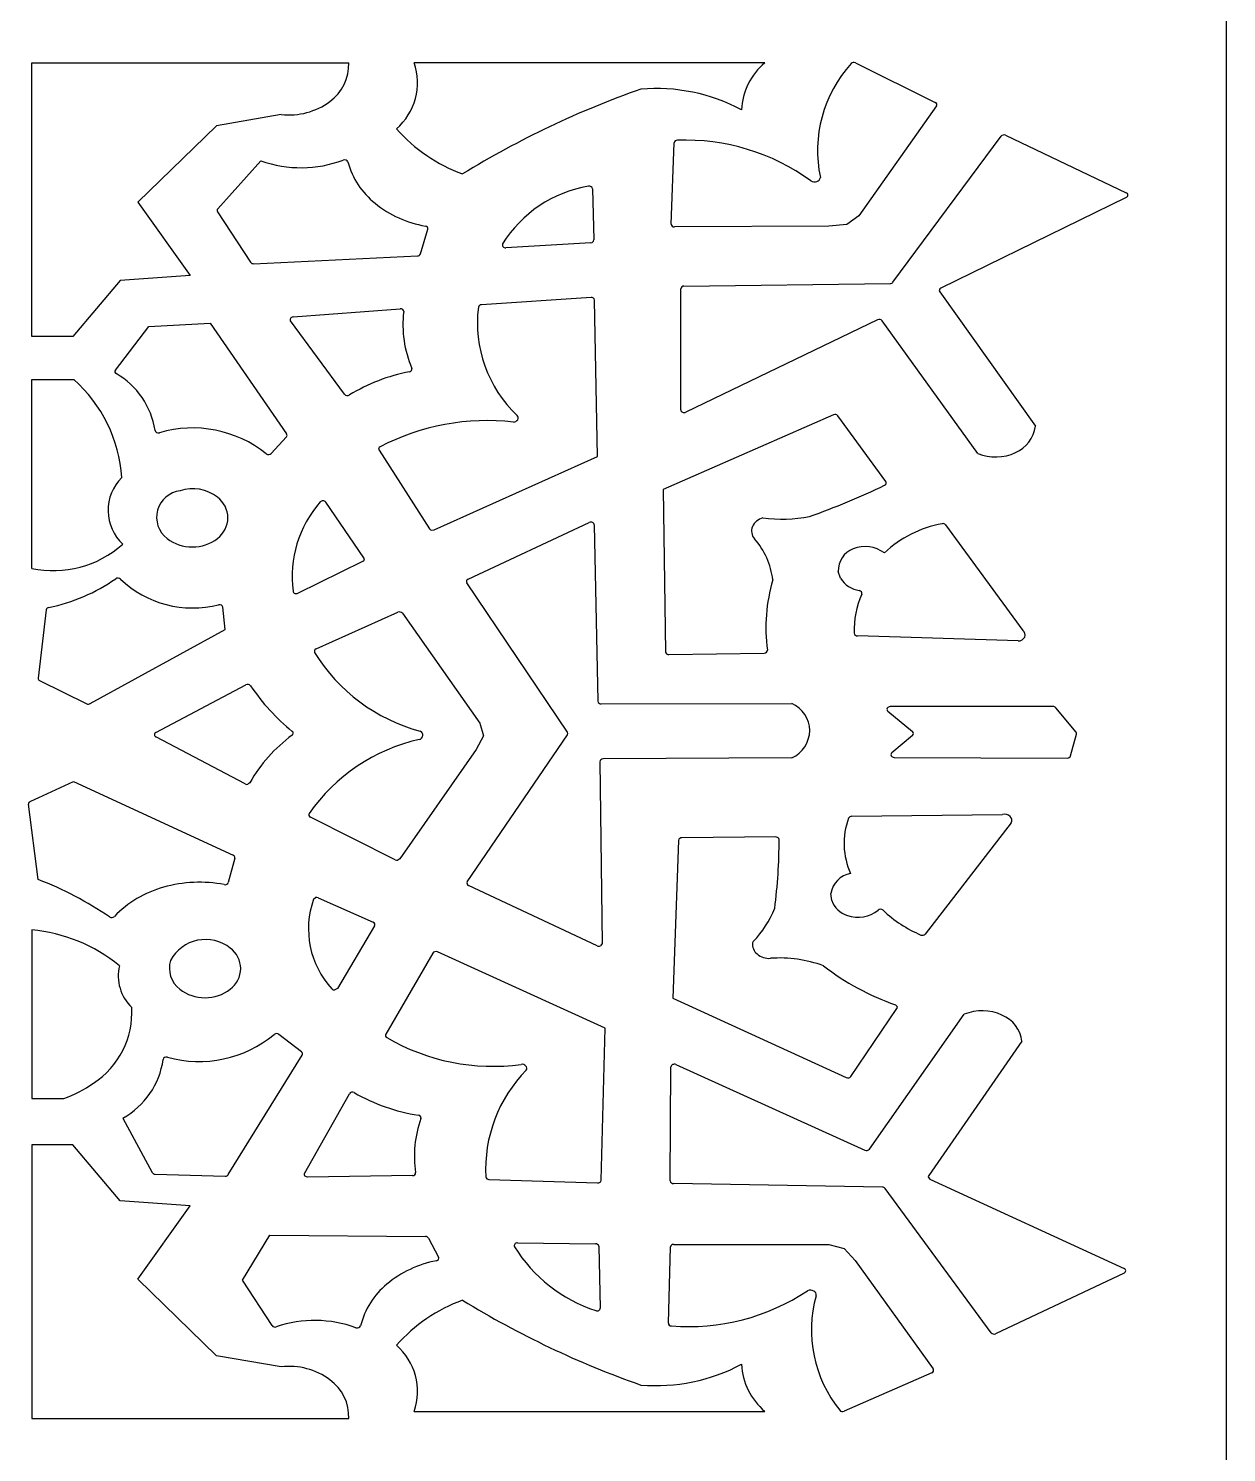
# Model space of a CAD drawing. Extents: x 0 to 1000, y 0 to 1000.
# Drawn here: x 858.7 to 1000, y 509.8 to 677.8 of the extents above; entities that cross this region are included whole.
import ezdxf

# ---------------------------------------------------------------- set-up
doc = ezdxf.new("R2010")
doc.units = 0
doc.layers.add('WHITE', color=7, linetype='CONTINUOUS')

msp = doc.modelspace()

# ---------------------------------------------------------------- linework, layer by layer
at = {"layer": 'WHITE', "linetype": 'Continuous'}
for p, q in [((1000, 0), (1000, 1000)), ((859.1211, 641.424), (859.1211, 673.7211)), ((859.1211, 673.7211), (896.4949, 673.7211)), ((945.5472, 673.7211), (904.2218, 673.7211)), ((956.2497, 673.7211), (965.6621, 669.0519)), ((888.5469, 667.619), (880.8933, 666.2972)), ((965.7963, 668.6234), (956.6321, 655.6833)), ((880.8933, 666.2972), (871.6208, 657.2852)), ((934.5245, 654.6786), (934.8719, 664.2671)), ((960.6641, 647.8407), (973.4144, 665.0549)), ((973.9411, 665.1644), (988.1691, 658.3895)), ((886.1418, 662.1487), (881.0503, 656.4776)), ((925.2494, 658.8615), (925.411, 652.8206)), ((871.6208, 657.2852), (877.8025, 648.6336)), ((988.1734, 657.8453), (966.3138, 647.1295)), ((881.0211, 656.1418), (884.9186, 650.1854)), ((956.6321, 655.6833), (955.2417, 654.6377)), ((904.9548, 651.1672), (905.8223, 654.0735)), ((953.1021, 654.4518), (934.9142, 654.3531)), ((955.2417, 654.6377), (953.1021, 654.4518)), ((925.0518, 652.4982), (915.0236, 651.901)), ((885.2826, 650.0187), (904.6008, 650.9264)), ((877.8025, 648.6336), (869.5601, 648.0327)), ((869.5601, 648.0327), (863.9672, 641.424)), ((935.6583, 632.7626), (935.6387, 647.0566)), ((936.0199, 647.373), (960.3389, 647.6882)), ((925.0648, 646.042), (912.1329, 645.1694)), ((925.822, 627.2541), (925.484, 645.7316)), ((966.1781, 646.6996), (977.4628, 630.8378)), ((889.9295, 643.7399), (902.5527, 644.7049)), ((868.9798, 637.4638), (872.9162, 642.6248)), ((872.9162, 642.6248), (880.1472, 642.9865)), ((880.1472, 642.9865), (889.1703, 629.9303)), ((896.0144, 634.6182), (889.634, 643.2619)), ((958.8644, 643.4088), (936.2429, 632.4907)), ((970.6743, 627.6136), (959.3956, 643.2967)), ((863.9672, 641.424), (859.1211, 641.424)), ((859.1211, 614.067), (859.1211, 636.3572)), ((859.1211, 636.3572), (864.079, 636.3572)), ((953.6583, 632.1999), (933.5763, 623.3882)), ((959.8222, 624.3058), (954.1749, 632.0827)), ((889.1436, 629.5861), (887.3564, 627.6253)), ((900.066, 628.0123), (906.0251, 618.7404)), ((906.5545, 618.6103), (925.822, 627.2541)), ((933.5763, 623.3882), (933.8562, 604.2246)), ((898.2935, 615.3345), (893.7945, 621.8851)), ((906.2562, 618.5847), (906.5545, 618.6103)), ((910.561, 612.8033), (924.8619, 619.4753)), ((925.4413, 619.2061), (925.8786, 598.3931)), ((966.8832, 619.1936), (975.9849, 606.7329)), ((890.511, 611.1388), (898.1559, 614.9093)), ((954.493153, 612.922722), (954.2251, 613.7049)), ((922.2993, 594.7544), (910.4138, 612.3761)), ((860.8382, 609.1901), (859.8592, 601.1311)), ((881.9308, 606.8758), (881.6432, 609.5041)), ((892.6382, 604.5734), (902.2976, 608.8936)), ((902.8194, 608.7743), (911.9641, 595.825)), ((866.0245, 598.1152), (881.9308, 606.8758)), ((975.4469, 605.5089), (956.4811, 606.1103)), ((934.2501, 603.9121), (945.4917, 604.073)), ((860.0456, 600.8286), (865.6087, 598.1062)), ((873.7572, 594.7248), (884.3699, 600.3318)), ((926.2669, 598.0822), (948.734753, 598.129899)), ((960.0714, 597.2292), (962.9639, 594.8112)), ((979.5432, 597.7675), (960.3485, 597.7662)), ((982.2536, 594.751), (979.8639, 597.6286)), ((911.9641, 595.825), (912.3779, 594.3192)), ((884.2665, 588.6383), (873.7572, 594.1937)), ((910.4734, 577.0965), (922.2986, 594.448)), ((912.3779, 594.3192), (911.5053, 592.7134)), ((962.9658, 594.371), (960.5423, 592.3152)), ((981.6116, 591.9424), (982.3111, 594.5048)), ((911.5053, 592.7134), (902.5162, 579.8049)), ((948.7615, 591.7181), (926.4854, 591.5854)), ((960.8194, 591.7797), (981.2315, 591.6951)), ((926.1009, 591.266), (926.372, 569.813)), ((858.9294, 586.56), (864.0347, 588.9351)), ((864.0347, 588.9351), (882.8837, 580.2305)), ((884.8297, 588.7729), (884.5859, 588.6002)), ((859.8821, 577.3692), (858.7358, 586.2521)), ((901.9758, 579.6921), (891.978, 584.732)), ((955.7976, 584.8277), (973.5668, 585.0325)), ((974.5962, 584.0402), (964.4753, 570.9316)), ((935.3881, 581.9807), (934.6945, 563.3764)), ((946.8439, 582.3917), (935.7707, 582.2872)), ((947.1202, 582.3009), (946.8439, 582.3917)), ((883.0711, 579.887), (882.2906, 577.0024)), ((902.5162, 579.8049), (902.2754, 579.6547)), ((925.7913, 569.5358), (910.6185, 576.6689)), ((892.3431, 575.0378), (892.567, 575.241)), ((892.9012, 575.226), (899.3902, 572.3195)), ((953.443033, 574.904791), (953.3529, 575.7137)), ((859.1211, 571.4162), (859.1211, 551.5365)), ((899.5525, 571.9045), (895.1719, 564.5158)), ((926.372, 569.813), (926.1801, 569.5369)), ((906.4077, 568.6857), (900.8674, 559.1063)), ((926.7166, 559.827), (906.9466, 568.8268)), ((895.1719, 564.5158), (894.8553, 564.3385)), ((934.6945, 563.3764), (955.1633, 553.9924)), ((955.6916, 554.1149), (961.1416, 562.1433)), ((957.8842, 545.5557), (969.068, 561.4649)), ((961.1696, 562.3982), (960.9574, 562.5866)), ((926.2521, 541.8828), (926.7166, 559.827)), ((890.9159, 557.0302), (888.2668, 559.0965)), ((975.8826, 558.2776), (964.8853, 542.4617)), ((882.2981, 542.5474), (890.9945, 556.6596)), ((934.41531, 541.81369), (934.4881, 555.2588)), ((935.0633, 555.5338), (957.3605, 545.4366)), ((859.1211, 551.5365), (862.8838, 551.5365)), ((891.2821, 542.6935), (896.5699, 552.1008)), ((869.8601, 549.22), (873.3305, 542.7846)), ((863.9672, 546.0645), (859.1211, 546.0645)), ((859.1211, 546.0645), (859.1211, 513.7674)), ((869.5601, 539.4556), (863.9672, 546.0645)), ((873.6721, 542.596), (881.9394, 542.3735)), ((891.6415, 542.2455), (891.3101, 542.3883)), ((904.0011, 542.4347), (891.6415, 542.2455)), ((913.0341, 541.9962), (925.8492, 541.5735)), ((959.4308, 541.0866), (934.795, 541.4944)), ((964.8489, 542.2212), (965.032, 542.0302)), ((965.032, 542.0302), (987.9247, 531.4953)), ((877.8025, 538.8549), (869.5601, 539.4556)), ((972.2489, 523.8966), (959.7552, 540.9329)), ((871.6208, 530.2033), (877.8025, 538.8549)), ((883.9586, 530.107), (887.1902, 535.4006)), ((887.1902, 535.4006), (905.5518, 535.2518)), ((905.9035, 535.0609), (907.0899, 532.8169)), ((916.3983, 534.4986), (925.5964, 534.404)), ((934.8185, 534.3239), (953.1275, 534.3148)), ((953.1275, 534.3148), (954.9317, 533.8545)), ((925.9789, 534.0943), (926.156, 526.8041)), ((934.1841, 525.0252), (934.4311, 534.0147)), ((954.9317, 533.8545), (956.1986, 532.4346)), ((956.1986, 532.4346), (965.3976, 519.6248)), ((987.9285, 530.9462), (972.7754, 523.7852)), ((880.8933, 521.1914), (871.6208, 530.2033)), ((887.4649, 524.7435), (883.9586, 530.107)), ((888.5469, 519.8695), (880.8933, 521.1914)), ((965.247, 519.1865), (954.902, 514.6378)), ((904.2216, 514.6249), (945.5472, 514.6249)), ((859.1211, 513.7674), (896.4949, 513.7674))]:
    msp.add_line(p, q, dxfattribs=at)
for centre, radius, start, end in [((891.03126, 673.547269), 5.466404, 306.398334, 1.822305), ((897.321606, 671.397538), 7.280908, 311.251654, 18.610368), ((950.762525, 667.686932), 7.975638, 130.83682, 176.507432), ((956.051059, 673.323875), 0.444124, 63.431598, 136.033991), ((967.163985, 663.341212), 15.382082, 138.008187, 191.802424), ((967.213985, 567.239288), 109.548758, 109.328954, 121.531176), ((932.735069, 649.280328), 21.407068, 61.949603, 94.771722), ((889.452537, 675.723324), 8.154768, 263.623803, 306.254097), ((965.56077, 668.7849), 0.285581, 325.561963, 69.217639), ((916.407991, 678.527021), 19.050573, 221.420255, 250.10171), ((935.225232, 664.217599), 0.356782, 86.727297, 172.024963), ((936.222641, 639.520468), 25.072376, 53.938436, 92.233314), ((973.748615, 664.768788), 0.439954, 64.054683, 139.434106), ((890.860936, 675.559316), 14.216711, 250.613255, 290.582489), ((896.022912, 661.816027), 0.464025, 68.04505, 110.698737), ((896.082431, 661.932593), 0.333862, 16.586805, 70.03986), ((905.480724, 664.486209), 9.405278, 195.151692, 231.308347), ((927.197271, 644.622149), 14.740831, 99.474511, 148.389673), ((924.863642, 658.722218), 0.449377, 58.506092, 101.923237), ((924.94788, 658.843519), 0.302056, 3.41268, 60.111132), ((951.427866, 660.457292), 0.803929, 236.281943, 289.90701), ((951.516607, 660.266737), 0.594835, 288.119463, 353.073275), ((907.73128, 667.194067), 12.925865, 231.025336, 260.197863), ((988.061925, 658.109728), 0.299597, 1.639475, 69.039205), ((988.052296, 658.12993), 0.309323, 293.048677, 357.845253), ((881.244441, 656.291549), 0.268897, 136.218882, 213.841637), ((905.474619, 654.078722), 0.382313, 38.190827, 81.564868), ((905.565027, 654.148649), 0.268024, 343.717085, 38.39154), ((934.812008, 654.674308), 0.28754, 179.144798, 231.878341), ((934.901849, 654.775984), 0.423064, 230.806969, 271.672958), ((914.876397, 652.2155), 0.268148, 150.289141, 221.992391), ((914.982743, 652.308107), 0.409152, 221.667496, 275.730984), ((925.062825, 652.847217), 0.349191, 268.190771, 355.628362), ((885.25034, 650.429017), 0.411583, 216.292098, 274.495465), ((904.604524, 651.301533), 0.375152, 269.431269, 339.017842), ((935.992287, 647.018433), 0.355641, 85.546908, 173.83915), ((960.344416, 648.099425), 0.411262, 269.231497, 321.016227), ((966.413844, 646.861554), 0.286014, 110.474243, 214.488653), ((912.13123, 644.808652), 0.360752, 89.734748, 167.016841), ((925.10234, 645.609326), 0.4343, 54.116511, 94.958727), ((925.189028, 645.718291), 0.295273, 2.583377, 55.351944), ((889.845006, 643.424761), 0.266547, 147.621349, 217.662014), ((889.947034, 643.344219), 0.396069, 92.537267, 145.685012), ((902.595595, 644.278024), 0.429025, 51.460716, 95.738204), ((902.690759, 644.386502), 0.284967, 354.683988, 52.837723), ((916.175422, 642.834564), 13.288777, 173.407979, 202.860141), ((926.804337, 643.055356), 15.136199, 173.03926, 226.313596), ((959.062251, 642.98609), 0.466721, 78.111377, 115.082099), ((959.086619, 643.060658), 0.388826, 37.37758, 79.361605), ((869.202519, 637.293961), 0.280087, 142.671886, 242.686928), ((864.406974, 628.93141), 9.360187, 8.714619, 60.092319), ((907.728305, 616.200634), 21.452681, 100.946243, 121.31165), ((903.589243, 637.644384), 0.38696, 279.738744, 324.176561), ((903.681553, 637.570346), 0.268847, 325.456122, 22.239658), ((852.839288, 623.698805), 16.928263, 3.687705, 48.397309), ((896.325664, 634.863632), 0.396386, 218.255783, 262.321363), ((896.345242, 634.927511), 0.462436, 260.974789, 300.435863), ((916.076762, 631.814943), 0.401796, 330.567315, 47.230917), ((935.970137, 632.77795), 0.312214, 182.818151, 248.18214), ((936.045704, 632.907478), 0.461075, 245.445445, 295.320845), ((953.839381, 631.800928), 0.438142, 40.02379, 114.411784), ((873.969774, 630.39939), 0.314638, 189.104981, 244.79855), ((874.044407, 630.521389), 0.45707, 242.844911, 286.079251), ((878.069831, 616.690512), 13.947695, 51.429501, 106.232293), ((912.833397, 604.144921), 27.370602, 83.520724, 117.495655), ((915.924969, 631.933806), 0.593113, 269.713198, 327.771461), ((973.506938, 631.379662), 3.992801, 294.02268, 352.200334), ((888.950778, 629.774193), 0.269369, 315.711335, 35.417428), ((900.308044, 628.161938), 0.284565, 112.990388, 211.725452), ((887.041679, 627.934884), 0.437382, 230.911383, 273.673195), ((887.051485, 627.926868), 0.428855, 272.434311, 315.316251), ((972.764977, 632.852686), 5.640829, 248.245347, 294.815286), ((873.575557, 620.907888), 5.460884, 134.728055, 226.91468), ((878.111462, 618.763464), 4.710681, 51.847764, 108.523796), ((918.031257, 711.352933), 96.891527, 289.787499, 295.460871), ((959.550577, 624.175633), 0.332182, 293.757181, 340.600846), ((959.61287, 624.145639), 0.263573, 342.253354, 37.419941), ((876.983729, 620.107437), 3.144365, 96.73646, 232.559735), ((879.110294, 619.971356), 3.144043, 1.240103, 52.5635), ((903.146815, 613.101083), 13.333262, 138.649979, 187.446445), ((893.453837, 621.61351), 0.433279, 87.279724, 136.856075), ((893.471315, 621.641758), 0.404554, 36.977907, 89.563116), ((879.110046, 620.107517), 3.144292, 307.436125, 358.758668), ((945.783427, 618.230435), 1.851017, 104.399913, 155.61015), ((947.556356, 638.153506), 18.267233, 262.977751, 280.330676), ((906.337223, 618.954316), 0.378393, 214.425143, 257.635854), ((925.054079, 619.055268), 0.461908, 65.503912, 114.585683), ((925.129065, 619.185172), 0.312936, 3.834598, 68.136673), ((945.376135, 618.474612), 1.380308, 157.860424, 220.815913), ((968.825948, 606.216069), 13.334721, 100.215597, 133.454004), ((966.552969, 618.921525), 0.427875, 39.484792, 102.412144), ((861.661425, 626.101616), 12.299806, 258.080703, 311.710425), ((877.982035, 621.314435), 4.709979, 231.843606, 270.786654), ((878.111313, 621.315022), 4.710565, 269.214073, 308.153913), ((937.412147, 611.546786), 9.175264, 7.37532, 41.050485), ((957.405743, 612.866402), 3.773178, 53.413348, 111.993211), ((898.054705, 615.176912), 0.286106, 290.713568, 33.421982), ((956.903971, 613.84215), 2.682385, 109.860078, 182.932936), ((856.917089, 630.179087), 21.137431, 281.48917, 304.946007), ((869.278662, 612.477641), 0.453118, 85.400246, 124.088823), ((869.290022, 612.511272), 0.418773, 45.565912, 86.580487), ((878.1125, 621.77589), 12.374601, 226.428554, 284.207733), ((910.655858, 612.531655), 0.287731, 109.249049, 212.726194), ((965.15097, 607.108381), 19.467197, 163.232031, 187.922942), ((957.180905, 614.57084), 3.152825, 211.516449, 261.287011), ((890.24714, 611.434549), 0.326966, 190.832385, 250.890536), ((890.310447, 611.556564), 0.463409, 248.432591, 295.6439), ((966.401002, 606.866352), 10.302025, 156.103227, 182.514941), ((956.650604, 611.085013), 0.373127, 34.825862, 81.881012), ((956.740407, 611.146517), 0.264285, 336.136981, 34.998846), ((861.175886, 609.124685), 0.343964, 98.120441, 169.036679), ((881.257872, 609.336877), 0.45594, 61.403868, 103.724311), ((881.334915, 609.459546), 0.311488, 8.223504, 63.046924), ((902.481402, 608.496734), 0.437362, 39.39304, 114.850398), ((975.64426, 606.223618), 0.612702, 336.326101, 56.222853), ((956.462617, 606.46752), 0.357698, 188.556527, 272.961967), ((975.436547, 606.373747), 0.864909, 270.685844, 332.740492), ((892.730213, 604.297935), 0.290426, 108.470859, 207.796558), ((910.304858, 615.087196), 20.91204, 211.494167, 255.064879), ((934.147343, 604.235079), 0.291332, 182.061359, 233.364738), ((934.235337, 604.339776), 0.427931, 232.275306, 271.976985), ((945.491871, 604.501339), 0.428339, 269.977086, 311.554057), ((945.583645, 604.394566), 0.28757, 311.982074, 6.07503), ((860.161897, 601.108942), 0.303507, 175.81324, 247.469374), ((884.580969, 599.918215), 0.464331, 78.240663, 117.037007), ((884.606807, 599.993136), 0.385847, 35.609908, 79.72972), ((905.402453, 614.038805), 24.708916, 214.01106, 230.968581), ((865.807666, 598.523462), 0.462271, 244.506471, 297.973479), ((926.234762, 598.439995), 0.359236, 187.500894, 275.132719), ((947.273143, 594.848865), 3.591864, 1.287955, 65.988351), ((960.232422, 597.447593), 0.271337, 152.519686, 233.598606), ((960.332546, 597.369807), 0.396714, 87.695159, 149.223801), ((979.552635, 597.349608), 0.417999, 41.87036, 91.293314), ((873.887494, 594.446308), 0.307464, 115.072767, 177.596895), ((889.674654, 594.619856), 0.280505, 358.824302, 53.348566), ((904.727961, 594.405454), 0.511675, 353.552934, 68.522896), ((922.08117, 594.601698), 0.266268, 324.744145, 34.99406), ((947.155153, 595.063837), 3.711376, 295.64648, 357.92721), ((962.79754, 594.590378), 0.276475, 307.487787, 53.006813), ((982.050997, 594.573867), 0.269117, 345.128963, 41.162622), ((873.8763, 594.464739), 0.296052, 181.071965, 246.278285), ((900.4297, 579.915973), 17.938929, 126.222037, 150.41418), ((889.660045, 594.630112), 0.295489, 304.945407, 356.893783), ((909.559347, 572.845249), 21.572597, 102.789843, 145.224328), ((904.654852, 594.460805), 0.592388, 282.5626, 349.022434), ((926.397431, 591.259303), 0.296607, 128.695027, 178.706235), ((926.481873, 591.153221), 0.432194, 89.532454, 128.640133), ((960.709091, 592.097263), 0.274437, 127.427494, 206.96976), ((960.795439, 592.158349), 0.379406, 209.278195, 273.620853), ((981.255941, 592.073291), 0.37898, 266.302295, 339.79523), ((884.477546, 589.049692), 0.462367, 242.841988, 283.55311), ((859.039717, 586.27582), 0.304841, 111.215895, 184.462748), ((892.082004, 584.998051), 0.285657, 147.982371, 248.648571), ((955.782258, 584.443523), 0.384483, 87.713107, 155.641694), ((973.822499, 584.098863), 0.968019, 47.345925, 105.316272), ((974.074542, 584.354759), 0.609159, 328.910052, 48.472748), ((963.454532, 581.636775), 8.553021, 159.71445, 204.657606), ((935.743444, 581.929176), 0.35906, 85.646576, 171.749703), ((888.410308, 581.728439), 58.826423, 352.425283, 0.339493), ((946.94509, 582.068828), 0.290725, 1.610721, 52.963651), ((882.779802, 579.950948), 0.298235, 347.618309, 69.611959), ((902.179949, 580.108773), 0.463997, 243.897468, 281.871329), ((956.131717, 575.294566), 2.810248, 99.220877, 171.422628), ((844.743454, 538.286503), 41.91224, 55.801698, 68.82617), ((878.066055, 564.126478), 12.790249, 105.463731, 136.054972), ((878.880421, 561.747429), 15.301049, 78.916822, 106.027533), ((881.911855, 577.218124), 0.46385, 258.805138, 296.35879), ((881.968326, 577.106347), 0.338623, 296.194346, 342.12327), ((910.713967, 576.939714), 0.287148, 146.906285, 250.581546), ((902.225526, 571.556672), 10.477623, 160.594963, 222.55411), ((892.714612, 574.79931), 0.465703, 66.380647, 108.479555), ((956.127981, 575.856955), 2.848783, 199.526047, 252.914223), ((868.547458, 573.327271), 0.449185, 236.662584, 275.690952), ((868.557466, 573.303626), 0.424732, 274.663728, 314.848156), ((935.859774, 578.215139), 11.662145, 315.661419, 338.674421), ((956.54095, 576.705558), 3.784061, 250.711822, 308.903887), ((959.199022, 573.420153), 0.441986, 88.563815, 129.58148), ((959.209637, 573.436463), 0.425538, 47.55945, 89.93761), ((969.824147, 584.631634), 15.001773, 226.495743, 247.017891), ((857.373601, 552.380302), 19.115941, 50.829913, 84.754938), ((899.29851, 572.044405), 0.289973, 331.15273, 71.566649), ((879.617271, 565.581454), 4.71029, 51.845896, 151.486683), ((925.98451, 569.956975), 0.463377, 245.357148, 294.967056), ((945.572846, 569.724063), 1.463871, 172.836873, 231.15083), ((944.406097, 569.860547), 0.289385, 135.188169, 170.842986), ((964.145498, 571.222211), 0.439573, 246.013253, 318.614512), ((880.615831, 566.788853), 3.144206, 1.240085, 52.562321), ((906.732376, 568.477169), 0.385875, 103.927166, 147.288356), ((906.757616, 568.40223), 0.464731, 66.005259, 104.723814), ((946.074011, 570.27201), 2.205472, 229.940261, 274.352782), ((947.289311, 553.026996), 15.082352, 69.893963, 93.984081), ((874.518368, 566.027856), 5.204473, 166.979745, 226.161428), ((878.488958, 566.924756), 3.14379, 163.265459, 232.564243), ((880.615831, 566.924947), 3.144206, 307.437678, 358.759915), ((970.921603, 591.066686), 30.172847, 232.309379, 250.716813), ((879.488006, 568.132514), 4.710457, 231.845144, 270.785713), ((879.617271, 568.132346), 4.71029, 269.213322, 308.154104), ((894.817016, 564.761635), 0.424864, 223.199278, 275.169877), ((860.91967, 561.718353), 10.009348, 303.112135, 3.181711), ((960.92554, 562.296021), 0.264586, 324.745552, 22.717175), ((971.188119, 556.278064), 5.603407, 65.329245, 112.232294), ((972.070698, 557.817303), 3.839593, 6.885275, 67.710562), ((878.865203, 569.790698), 13.891668, 254.353496, 309.569035), ((887.99586, 558.744555), 0.439637, 91.16779, 129.824478), ((888.003122, 558.744962), 0.439437, 53.127472, 92.115532), ((901.114173, 558.969125), 0.282336, 150.931381, 243.342288), ((913.504423, 580.184621), 24.850367, 239.755457, 277.68923), ((865.328859, 557.422169), 9.370578, 298.918199, 352.139909), ((874.932251, 556.088139), 0.325128, 117.127858, 170.69664), ((874.99774, 555.967579), 0.462299, 74.844972, 117.538377), ((890.75984, 556.803466), 0.275251, 328.488258, 55.46042), ((929.267663, 543.191272), 16.628756, 135.381628, 183.091059), ((916.933626, 554.946271), 0.620249, 42.61223, 99.673864), ((917.0965, 555.092459), 0.401417, 326.516719, 42.995244), ((934.812096, 555.233449), 0.324987, 114.060317, 175.52605), ((934.875411, 555.109876), 0.463696, 66.096348, 114.978756), ((858.303486, 564.775134), 14.008594, 289.084642, 305.245452), ((955.353185, 554.416985), 0.465112, 245.904595, 283.112234), ((955.373454, 554.350749), 0.396033, 282.430233, 323.449588), ((896.900506, 551.890677), 0.391729, 101.530955, 147.561233), ((896.921607, 551.825183), 0.460182, 60.701631, 102.475138), ((908.161716, 571.407627), 22.118861, 240.133058, 261.046251), ((904.672101, 549.178964), 0.382248, 37.563815, 82.922313), ((904.764597, 549.248696), 0.26642, 340.348629, 37.803649), ((917.229948, 544.720321), 12.99598, 160.028654, 188.544103), ((957.54591, 545.832269), 0.436956, 244.892285, 320.732324), ((873.667753, 542.991786), 0.39581, 211.563834, 270.62931), ((891.514775, 542.560962), 0.267776, 150.333007, 220.150633), ((904.092994, 542.755967), 0.287171, 312.309885, 6.705751), ((881.964087, 542.77947), 0.40672, 266.520127, 325.208667), ((904.000843, 542.86328), 0.42858, 270.034347, 311.763097), ((913.016936, 542.354692), 0.358902, 189.638521, 272.741157), ((925.868679, 542.013687), 0.440618, 267.466264, 306.392009), ((925.949273, 541.902727), 0.303482, 306.572593, 356.235191), ((934.768408, 541.84818), 0.354778, 185.578788, 274.298604), ((959.435246, 540.676795), 0.40983, 38.675378, 90.621642), ((965.100296, 542.306155), 0.265363, 144.115131, 198.671922), ((905.56411, 534.855055), 0.396936, 31.23737, 91.777105), ((916.276733, 534.182821), 0.270013, 140.930451, 210.297878), ((916.383476, 534.082826), 0.416038, 87.958049, 139.503831), ((925.624055, 534.047099), 0.35797, 7.576858, 94.430812), ((934.787119, 533.965929), 0.359344, 84.990035, 172.199602), ((906.854972, 532.691389), 0.266354, 328.1413, 28.113523), ((931.151565, 543.382091), 17.75956, 211.712685, 251.835201), ((909.207593, 519.787425), 12.820075, 100.704696, 129.901151), ((906.762018, 532.761305), 0.382348, 279.678844, 326.594564), ((987.821741, 531.21344), 0.300076, 1.596388, 69.933458), ((987.811077, 531.234034), 0.310864, 292.193269, 357.744593), ((906.935736, 522.438874), 9.328788, 129.642899, 165.827209), ((916.408567, 509.818371), 19.051341, 109.899295, 138.579743), ((967.216552, 621.11211), 109.554701, 238.469156, 250.670714), ((936.56731, 549.988145), 25.366172, 265.410719, 303.597464), ((950.928071, 528.126338), 0.801672, 59.884955, 113.859347), ((966.301689, 524.256217), 15.241087, 164.74259, 218.594772), ((951.095087, 528.364859), 0.512149, 348.984493, 62.6602), ((925.768145, 526.943825), 0.462327, 250.655462, 297.916678), ((925.839684, 526.816752), 0.316569, 297.243377, 357.709478), ((887.807184, 525.005236), 0.430887, 217.404287, 290.218688), ((892.502106, 511.116058), 14.2305, 70.077205, 108.629974), ((897.510367, 524.932254), 0.465417, 250.001926, 292.54338), ((897.560712, 524.822622), 0.34489, 291.801324, 343.210722), ((934.531043, 525.051148), 0.347912, 184.277282, 271.096351), ((972.584062, 524.180773), 0.439418, 220.293506, 295.812932), ((897.322139, 516.948712), 7.280293, 341.385923, 48.749683), ((889.506727, 511.968989), 7.958577, 53.191927, 96.926871), ((932.735069, 539.065672), 21.407068, 265.228278, 298.050397), ((950.762525, 520.659068), 7.975638, 183.492568, 229.16318), ((965.121044, 519.499315), 0.337221, 291.932348, 339.206339), ((965.186116, 519.465767), 0.264607, 340.995482, 36.942572), ((891.212826, 514.029165), 5.288556, 357.162897, 54.618432), ((954.72062, 515.038945), 0.440246, 221.244969, 294.33042)]:
    msp.add_arc(centre, radius, start, end, dxfattribs=at)

doc.saveas('drawing.dxf')
